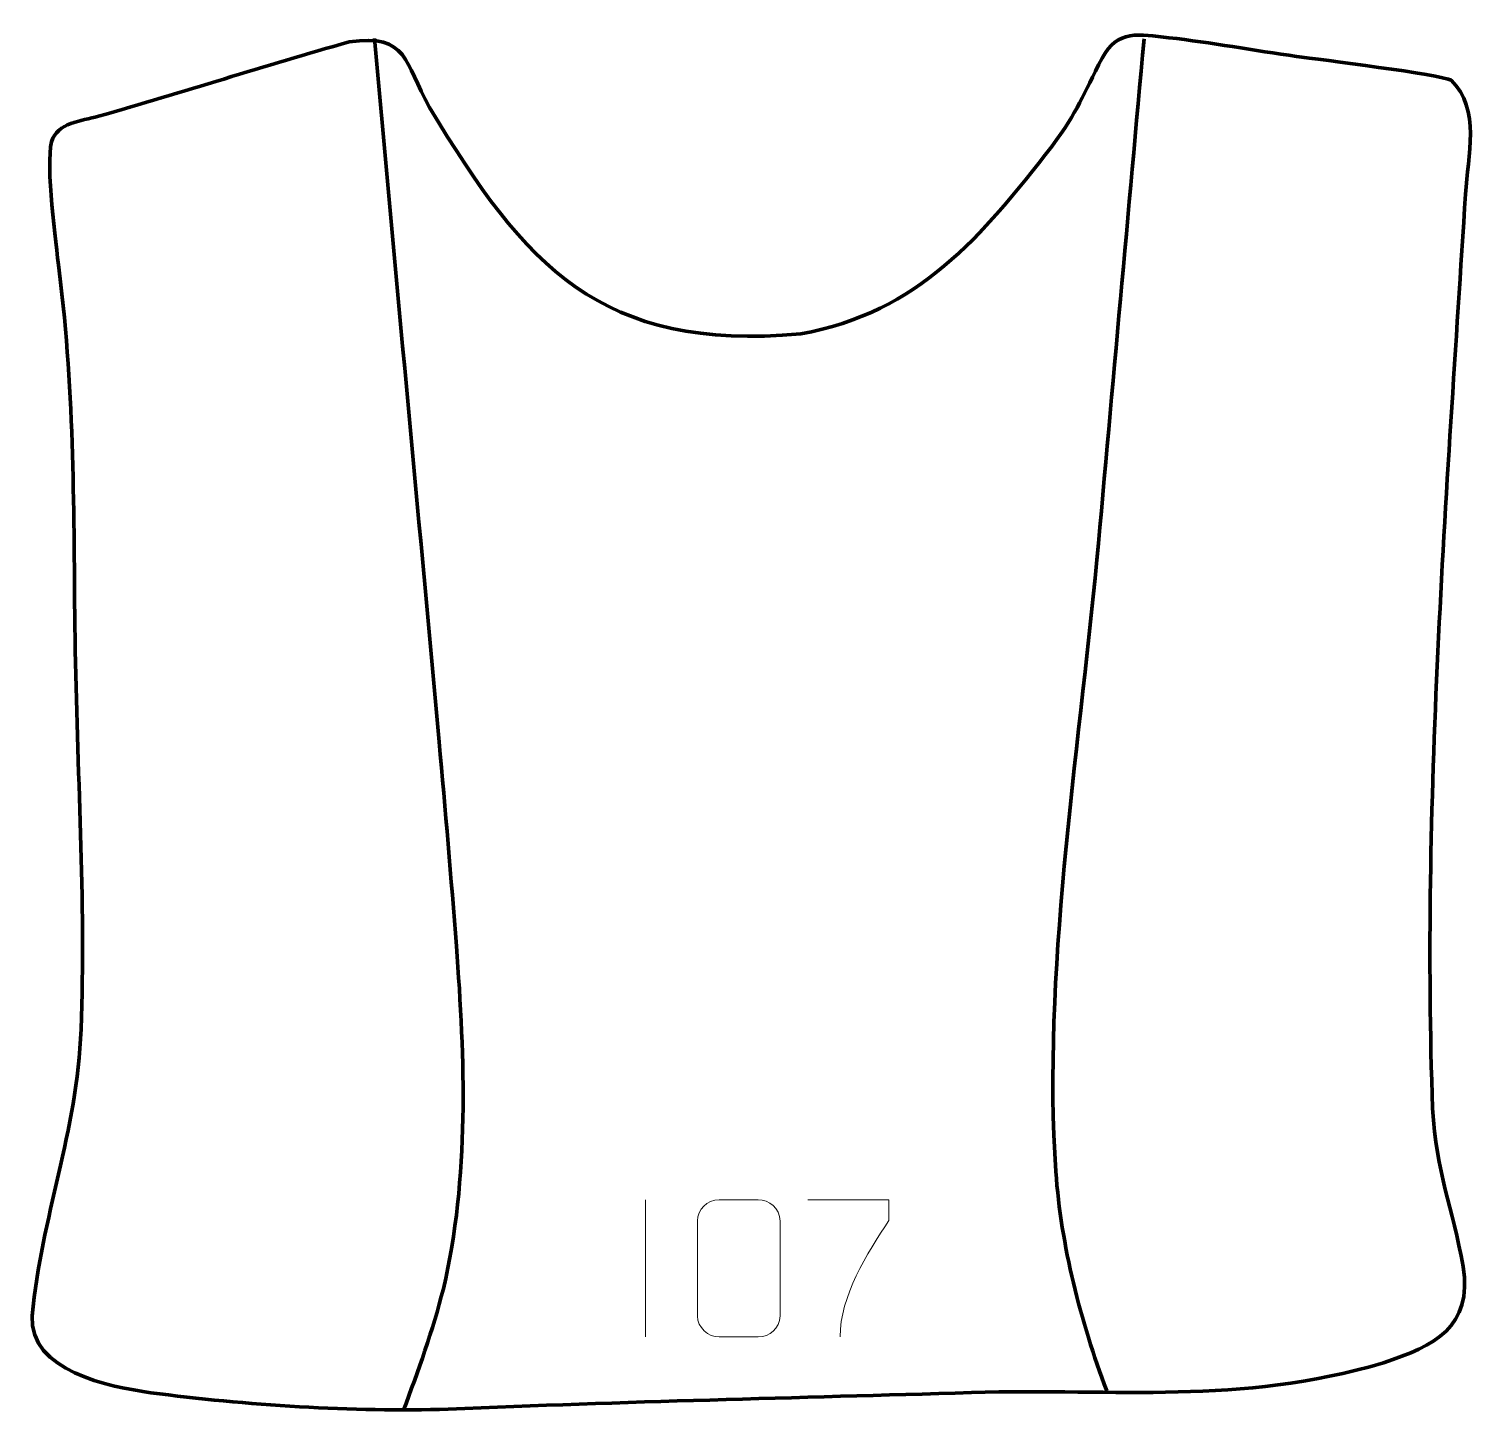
# Model space of a CAD drawing. Header units: millimetres. Extents: x 649 to 914, y 214 to 466.
import ezdxf

# ---------------------------------------------------------------- set-up
doc = ezdxf.new("R2010")
doc.units = ezdxf.units.MM
doc.header["$MEASUREMENT"] = 0
doc.layers.add('layer 1', color=7, linetype='Continuous', plot=False)
doc.layers.add('layer 2', color=7, linetype='Continuous')
doc.layers.add('layer 3', color=7, linetype='Continuous')

msp = doc.modelspace()

# ---------------------------------------------------------------- linework, layer by layer
at = {"layer": 'layer 1', "color": 250, "lineweight": 9}
msp.add_open_spline([(761.8288, 252.7729), (761.8288, 252.7729), (761.8288, 227.7988), (761.8288, 227.7988)], degree=3, dxfattribs=at)
for points, knots in [([(775.2481, 252.7851), (777.6142, 252.7851), (779.9807, 252.7851), (782.3472, 252.7851), (782.3472, 252.7851), (784.3277, 252.8207), (786.3537, 251.3264), (786.3808, 248.8843), (786.3808, 248.8843), (786.3804, 243.1269), (786.3804, 237.3691), (786.3808, 231.6109), (786.3808, 231.6109), (786.2387, 229.2833), (784.5323, 227.801), (782.3472, 227.7902), (782.3472, 227.7902), (779.9748, 227.7906), (777.6024, 227.7906), (775.2304, 227.7902), (775.2304, 227.7902), (773.2719, 227.6846), (771.2655, 229.5725), (771.2769, 231.5935), (771.2769, 231.5935), (771.2773, 237.3741), (771.2773, 243.1544), (771.2769, 248.9342), (771.2769, 248.9342), (771.2812, 251.0762), (773.0583, 252.7987), (775.2481, 252.7851)], [0, 0, 0, 0, 0.11111111, 0.11111111, 0.11111111, 0.11111111, 0.22222222, 0.22222222, 0.22222222, 0.22222222, 0.33333333, 0.33333333, 0.33333333, 0.33333333, 0.44444444, 0.44444444, 0.44444444, 0.44444444, 0.55555556, 0.55555556, 0.55555556, 0.55555556, 0.66666667, 0.66666667, 0.66666667, 0.66666667, 0.77777778, 0.77777778, 0.77777778, 0.77777778, 1, 1, 1, 1]), ([(791.4208, 252.7651), (791.4208, 252.7651), (806.2369, 252.7651), (806.2369, 252.7651), (806.2369, 252.7651), (806.2366, 251.5155), (806.2366, 250.2659), (806.2369, 249.0161), (806.2369, 249.0161), (802.2425, 243.019), (797.3273, 235.1854), (797.3273, 227.8066)], [0, 0, 0, 0, 0.25, 0.25, 0.25, 0.25, 0.5, 0.5, 0.5, 0.5, 1, 1, 1, 1])]:
    msp.add_open_spline(points, degree=3, knots=knots, dxfattribs=at)
at = {"layer": 'layer 2', "color": 142, "lineweight": 158}
for points, knots in [([(712.3363, 464.6794), (716.2062, 421.8916), (720.2804, 379.123), (724.1638, 336.3366), (724.1638, 336.3366), (725.2897, 323.9272), (726.3537, 311.5165), (727.3035, 299.0923), (727.3035, 299.0923), (728.8696, 278.5256), (729.6915, 256.7622), (724.9245, 236.5599), (724.9245, 236.5599), (723.0013, 228.9939), (720.3591, 221.5915), (717.6121, 214.2914)], [0, 0, 0, 0, 0.2, 0.2, 0.2, 0.2, 0.4, 0.4, 0.4, 0.4, 0.6, 0.6, 0.6, 0.6, 1, 1, 1, 1]), ([(852.7804, 464.611), (849.917, 432.9221), (847.0536, 401.2331), (844.1902, 369.544), (844.1902, 369.544), (840.8011, 334.0766), (834.2179, 293.2283), (836.6924, 257.9567), (836.6924, 257.9567), (837.6436, 244.3995), (841.1996, 230.6508), (845.9829, 217.9604)], [0, 0, 0, 0, 0.25, 0.25, 0.25, 0.25, 0.5, 0.5, 0.5, 0.5, 1, 1, 1, 1])]:
    msp.add_open_spline(points, degree=3, knots=knots, dxfattribs=at)
at = {"layer": 'layer 3', "color": 242, "lineweight": 158}
msp.add_open_spline([(661.9888, 450.4702), (677.2911, 454.8161), (692.4402, 459.7341), (707.7428, 464.027), (707.7428, 464.027), (718.5919, 465.5922), (717.7241, 460.2924), (722.4166, 452.0895), (722.4166, 452.0895), (739.8195, 423.0106), (753.6679, 407.5204), (790.1359, 410.7675), (790.1359, 410.7675), (811.7537, 414.7), (823.126, 428.5262), (835.9513, 444.9668), (835.9513, 444.9668), (840.8312, 451.5101), (841.5698, 454.256), (845.1376, 461.0716), (845.1376, 461.0716), (847.918, 466.3831), (851.8859, 465.413), (857.3274, 464.8007), (857.3274, 464.8007), (864.8863, 463.9502), (872.9938, 462.4656), (880.632, 461.3838), (880.632, 461.3838), (884.6596, 460.823), (907.0712, 458.0944), (908.8299, 457.0446), (908.8299, 457.0446), (914.2684, 451.7563), (911.8682, 443.3075), (911.4367, 436.2738), (911.4367, 436.2738), (908.0117, 381.5121), (903.4582, 324.1872), (905.4445, 269.4266), (905.4445, 269.4266), (906.1407, 257.7494), (909.043, 251.3849), (911.0409, 240.6371), (911.0409, 240.6371), (912.7384, 229.5726), (905.8507, 226.1685), (896.4695, 223.0479), (896.4695, 223.0479), (869.6671, 215.2851), (848.388, 218.4563), (821.2925, 217.6298), (821.2925, 217.6298), (789.385, 216.6701), (757.7525, 215.9861), (725.8326, 214.5942), (725.8326, 214.5942), (708.6522, 214.0956), (688.62, 215.3235), (671.572, 217.6078), (671.572, 217.6078), (663.9862, 218.6749), (649.3242, 221.5079), (649.9203, 231.6419), (649.9203, 231.6419), (651.5622, 249.8118), (658.0804, 265.0076), (658.828, 283.9252), (658.828, 283.9252), (659.7053, 307.3175), (658.0567, 331.6664), (657.7159, 355.2088), (657.7159, 355.2088), (657.4364, 378.2987), (657.7183, 399.2517), (654.8292, 422.339), (654.8292, 422.339), (654.1909, 427.4395), (652.3447, 441.3938), (653.4306, 445.8355), (653.4306, 445.8355), (654.5417, 449.2907), (658.8175, 449.625), (661.9888, 450.4702)], degree=3, knots=[0, 0, 0, 0, 0.04545455, 0.04545455, 0.04545455, 0.04545455, 0.09090909, 0.09090909, 0.09090909, 0.09090909, 0.13636364, 0.13636364, 0.13636364, 0.13636364, 0.18181818, 0.18181818, 0.18181818, 0.18181818, 0.22727273, 0.22727273, 0.22727273, 0.22727273, 0.27272727, 0.27272727, 0.27272727, 0.27272727, 0.31818182, 0.31818182, 0.31818182, 0.31818182, 0.36363636, 0.36363636, 0.36363636, 0.36363636, 0.40909091, 0.40909091, 0.40909091, 0.40909091, 0.45454545, 0.45454545, 0.45454545, 0.45454545, 0.5, 0.5, 0.5, 0.5, 0.54545455, 0.54545455, 0.54545455, 0.54545455, 0.59090909, 0.59090909, 0.59090909, 0.59090909, 0.63636364, 0.63636364, 0.63636364, 0.63636364, 0.68181818, 0.68181818, 0.68181818, 0.68181818, 0.72727273, 0.72727273, 0.72727273, 0.72727273, 0.77272727, 0.77272727, 0.77272727, 0.77272727, 0.81818182, 0.81818182, 0.81818182, 0.81818182, 0.86363636, 0.86363636, 0.86363636, 0.86363636, 0.90909091, 0.90909091, 0.90909091, 0.90909091, 1, 1, 1, 1], dxfattribs=at)

doc.saveas('drawing.dxf')
